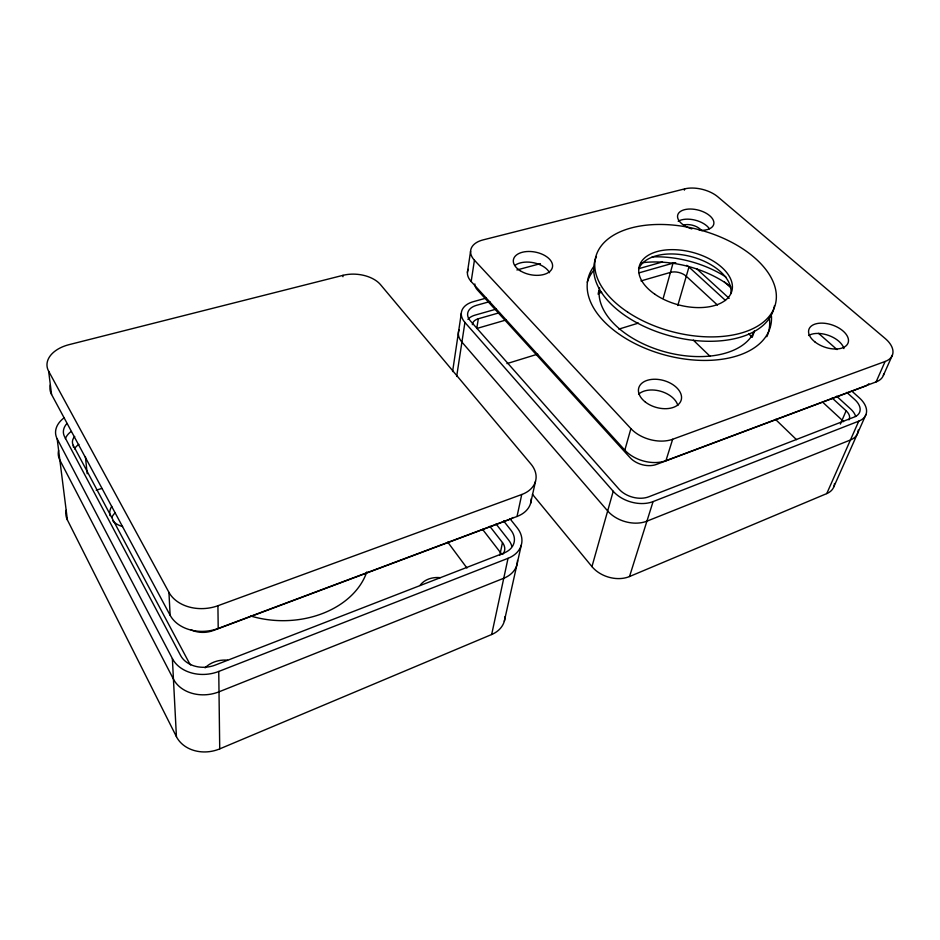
<?xml version="1.0" encoding="UTF-8"?>
<svg xmlns="http://www.w3.org/2000/svg" width="940" height="940" viewBox="0 0 940 940"><rect width="100%" height="100%" fill="white"/><g stroke="black" fill="none" stroke-linecap="round" stroke-linejoin="round"><path stroke-width="1.41" d="M342.947 276.713L343.041 275.326A28.165 17.12 5.4 0 1 380.547 284.691L530.947 464.055A31.96 22.419 11.3 0 1 521.747 494.511L517.024 516.471L218.209 628.449A36.272 27.754 -5.4 0 1 170.128 615.254L51.571 394.471A32.019 20.339 -4.5 0 1 50.325 384.86M452.587 371.559L461.305 313.29M467.415 272.459L470.588 251.203M456.664 376.458L464.924 322.432A25.392 15.639 9.6 0 1 473.372 301.658L486.109 298.121M471.175 281.518L474.43 260.216A26.426 15.334 9.6 0 1 483.031 239.912L684.673 188.881A24.311 12.737 14.2 0 1 717.784 196.789L885.175 338.494A27.871 15.592 19.9 0 1 885.116 361.477L876.092 381.922L665.931 460.671A29.681 19.587 16.4 0 1 624.83 450.143L471.175 281.518A26.073 15.451 9.6 0 1 468.144 269.357M499.481 312.714L478.319 318.766L476.756 328.483L506.225 319.941M499.81 555.352L502.465 542.58L489.846 526.353M66.153 510.326A29.258 20.421 -7.2 0 0 67.398 519.949L176.426 736.655A32.794 27.049 -10.1 0 0 219.725 748.875L491.667 634.512L508.035 558.313A30.456 22.49 11.5 0 0 517.141 527.74L509.88 518.598M504.31 621.269L521.289 545.118M530.595 503.358L535.483 481.445M684.332 190.15L684.673 188.881M663.334 297.851L673.028 263.153A11.644 6.568 14.6 0 1 675.754 262.695M834.485 483.524A25.368 16.121 21.8 0 1 826.754 493.594L629.518 576.537A27.213 19.775 17.7 0 1 591.953 566.62L613.221 491.279L464.924 322.432M624.83 450.143L630.905 428.616L474.43 260.216M677.775 305.535L688.95 267.031A11.644 6.568 14.6 0 0 686.67 265.35M629.518 576.537L653.077 501.596L858.761 421.155A26.743 15.874 20.7 0 0 859.348 397.855L851.734 391.017M665.931 460.671L672.664 439.262L885.116 361.477M840.395 424.093L846.118 410.792L832.123 397.996M826.754 493.594L858.761 421.155M833.815 486.814L865.975 414.517M883.377 375.389L892.448 355.003M64.296 417.701A31.032 20.41 -5.4 0 0 57.175 438.874L172.373 658.599A35.027 27.566 -6.8 0 0 218.75 671.454L508.035 558.313M343.041 275.326L69.125 344.639A32.536 20.292 -4 0 0 48.633 371.194L168.942 592.365A36.93 27.824 -4.7 0 0 217.916 605.736L521.747 494.511M96.209 490.187L101.802 488.459M506.954 363.604L537.715 354.122M618.814 329.129L638.389 323.102M598.862 293.127L601.67 292.317M640.962 280.931L670.443 272.4A11.574 6.592 14.6 0 1 686.27 276.266L717.432 305.042M639.165 272.823L673.028 263.153M496.214 309.119L475.076 315.123A18.918 11.762 9.5 0 0 467.932 319.389M638.542 268.734L662.5 261.943M489.869 301.576L476.627 305.288A19.047 11.727 9.6 0 0 470.353 320.881L618.966 489.094A21.608 14.77 16.8 0 0 648.764 496.802L854.26 417.043A20.057 11.903 20.7 0 0 854.777 399.594L846.799 392.391M516.894 269.98L540.418 263.635M702.039 230.758L699.995 228.961A11.926 6.463 14.3 0 0 683.674 225.024M818.576 333.348L837.035 349.598M724.388 281.918L730.591 287.522M696.634 268.711L729.182 298.356M836.588 396.198L850.688 409.041A19.916 11.938 20.8 0 1 855.67 416.49M688.95 267.031L725.551 300.506M748.604 333.818L751.824 336.79M822.759 402.273L842.099 420.133A13.195 7.978 21 0 1 843.533 421.649M693.332 340.163L710.17 356.401M775.441 419.346L796.486 439.65M532.416 494.252L591.953 566.62M503.605 520.913L510.866 530.125A22.842 16.861 11.5 0 1 503.946 553.014L215.26 665.073A26.261 20.668 -6.8 0 1 180.586 655.474L64.602 436.748A23.277 15.31 -5.4 0 1 66.94 423.494M496.073 524.003L508.728 540.171A22.666 16.861 11.5 0 1 511.83 546.34M482.526 529.314L500.397 552.485A14.993 11.245 11.5 0 1 501.631 554.436M447.734 542.121L466.957 568.03M74.718 436.454A15.393 10.211 -5.6 0 0 73.226 445.29L189.14 662.735A17.366 13.748 -7.2 0 0 190.632 664.909M48.633 371.194L51.571 394.471M57.175 438.874L67.398 519.949M73.226 445.29L73.461 447.276M85.376 456.546L87.22 473.725M168.942 592.365L170.128 615.254M172.373 658.599L176.426 736.655M217.916 605.736L218.209 628.449M218.75 671.454L219.725 748.875M531.241 498.776A31.443 22.454 11.4 0 1 517.024 516.471M190.996 629.788A23.371 18.013 -5.7 0 0 213.333 630.517L508.834 519.761A20.269 14.605 11.4 0 0 513.099 517.47M774.466 305.676A92.625 52.804 14.8 0 1 669.151 335.627A92.625 52.804 14.8 0 1 596.442 256.538M639.012 268.241A47.776 27.213 14.8 0 1 692.134 256.879A47.776 27.213 14.8 0 1 730.838 293.586M459.096 329.764A25.063 15.722 9.5 0 0 461.916 342.089L607.663 510.937A28.388 19.728 17 0 0 646.92 521.16L850.442 439.99A26.379 15.945 21 0 0 858.244 430.05M846.118 410.792A13.278 7.955 20.8 0 1 848.949 419.875M472.362 324.641A12.608 7.837 9.5 0 1 478.319 318.766M653.077 501.596A28.811 19.693 16.8 0 1 613.221 491.279M691.828 228.913A18.588 9.929 14.3 0 1 680.725 211.265A18.588 9.929 14.3 0 1 710.887 216.799A18.588 9.929 14.3 0 1 699.337 230.288M678.187 221.264A18.471 9.976 14.4 0 1 694.825 220.066A18.471 9.976 14.4 0 1 709.43 228.796M808.611 335.498A20.586 11.75 19.1 0 1 828.998 335.568A20.586 11.75 19.1 0 1 843.932 348.576M515.096 265.268A19.728 11.597 10.7 0 1 533.955 262.812A19.728 11.597 10.7 0 1 549.501 272.694M638.577 394.224A21.902 13.994 15.9 0 1 660.679 391.263A21.902 13.994 15.9 0 1 677.846 405.481M883.8 373.826A27.483 15.698 20.1 0 1 876.092 381.922M672.664 439.262A30.139 19.517 16.2 0 1 630.905 428.616M474.853 283.951A16.838 10.07 9.6 0 0 477.32 289.837L630.047 457.651A19.141 12.749 16.5 0 0 656.449 464.43L865.2 386.187A17.742 10.234 20.3 0 0 868.866 383.755M754.444 330.927A80.523 46.941 15 0 1 664.298 351.666A80.523 46.941 15 0 1 599.591 287.746M652.195 256.879A80.523 46.941 15 0 1 725.88 276.971M754.115 331.444A80.252 47.024 15 0 1 752.153 337.248M598.145 294.22A80.252 47.024 15 0 1 598.909 290.66M641.444 262.824A80.252 47.024 15 0 1 730.721 286.63M771.458 316.11A94.306 54.708 15 0 1 663.781 354.697A94.306 54.708 15 0 1 593.563 266.843M769.249 317.802A93.988 54.802 15 0 1 766.829 336.708M587.277 282.235A93.988 54.802 15 0 1 594.139 269.862M122.576 526.529A21.984 15.51 -5.9 0 1 112.777 520.819M110.004 515.614A21.984 15.51 -5.9 0 1 111.742 506.355M111.778 517.447A21.82 15.51 -6.1 0 1 114.903 513.052M419.98 585.514A21.596 16.756 9.1 0 1 440.202 577.665M205.084 667.846A24.064 19.423 -6.9 0 1 227.574 660.197M74.53 448.909A15.287 10.211 -5.8 0 1 78.913 444.409M504.991 616.687A28.658 22.431 11.7 0 1 491.667 634.512M58.597 450.424A30.573 20.433 -5.8 0 0 59.843 460.071L173.442 679.138A34.439 27.448 -7.6 0 0 219.008 691.817L503.758 578.253A29.986 22.49 11.5 0 0 517.517 560.452M502.465 542.58A15.111 11.245 11.5 0 1 502.736 554.389M65.389 438.639A23.101 15.31 -5.6 0 1 71.088 431.519M366.812 571.943A86.656 65.06 0.1 0 1 250.839 616.041M627.626 312.068A92.884 52.722 14.8 0 0 775.077 305.406A92.884 52.722 14.8 0 0 653.934 224.589A92.884 52.722 14.8 0 0 627.626 312.068M654.816 294.197A47.917 27.166 14.8 0 0 731.543 292.023A47.917 27.166 14.8 0 0 670.373 249.676A47.917 27.166 14.8 0 0 654.816 294.197M814.874 341.866A20.727 11.703 18.9 0 0 847.974 343.218A20.727 11.703 18.9 0 0 822.735 323.149A20.727 11.703 18.9 0 0 814.874 341.866M520.079 270.649A19.869 11.55 10.7 0 0 552.238 268.017A19.869 11.55 10.7 0 0 526.576 251.567A19.869 11.55 10.7 0 0 520.079 270.649M645.357 402.05A22.067 13.959 15.9 0 0 681.03 400.581A22.067 13.959 15.9 0 0 653.582 379.267A22.067 13.959 15.9 0 0 645.357 402.05"/></g></svg>
